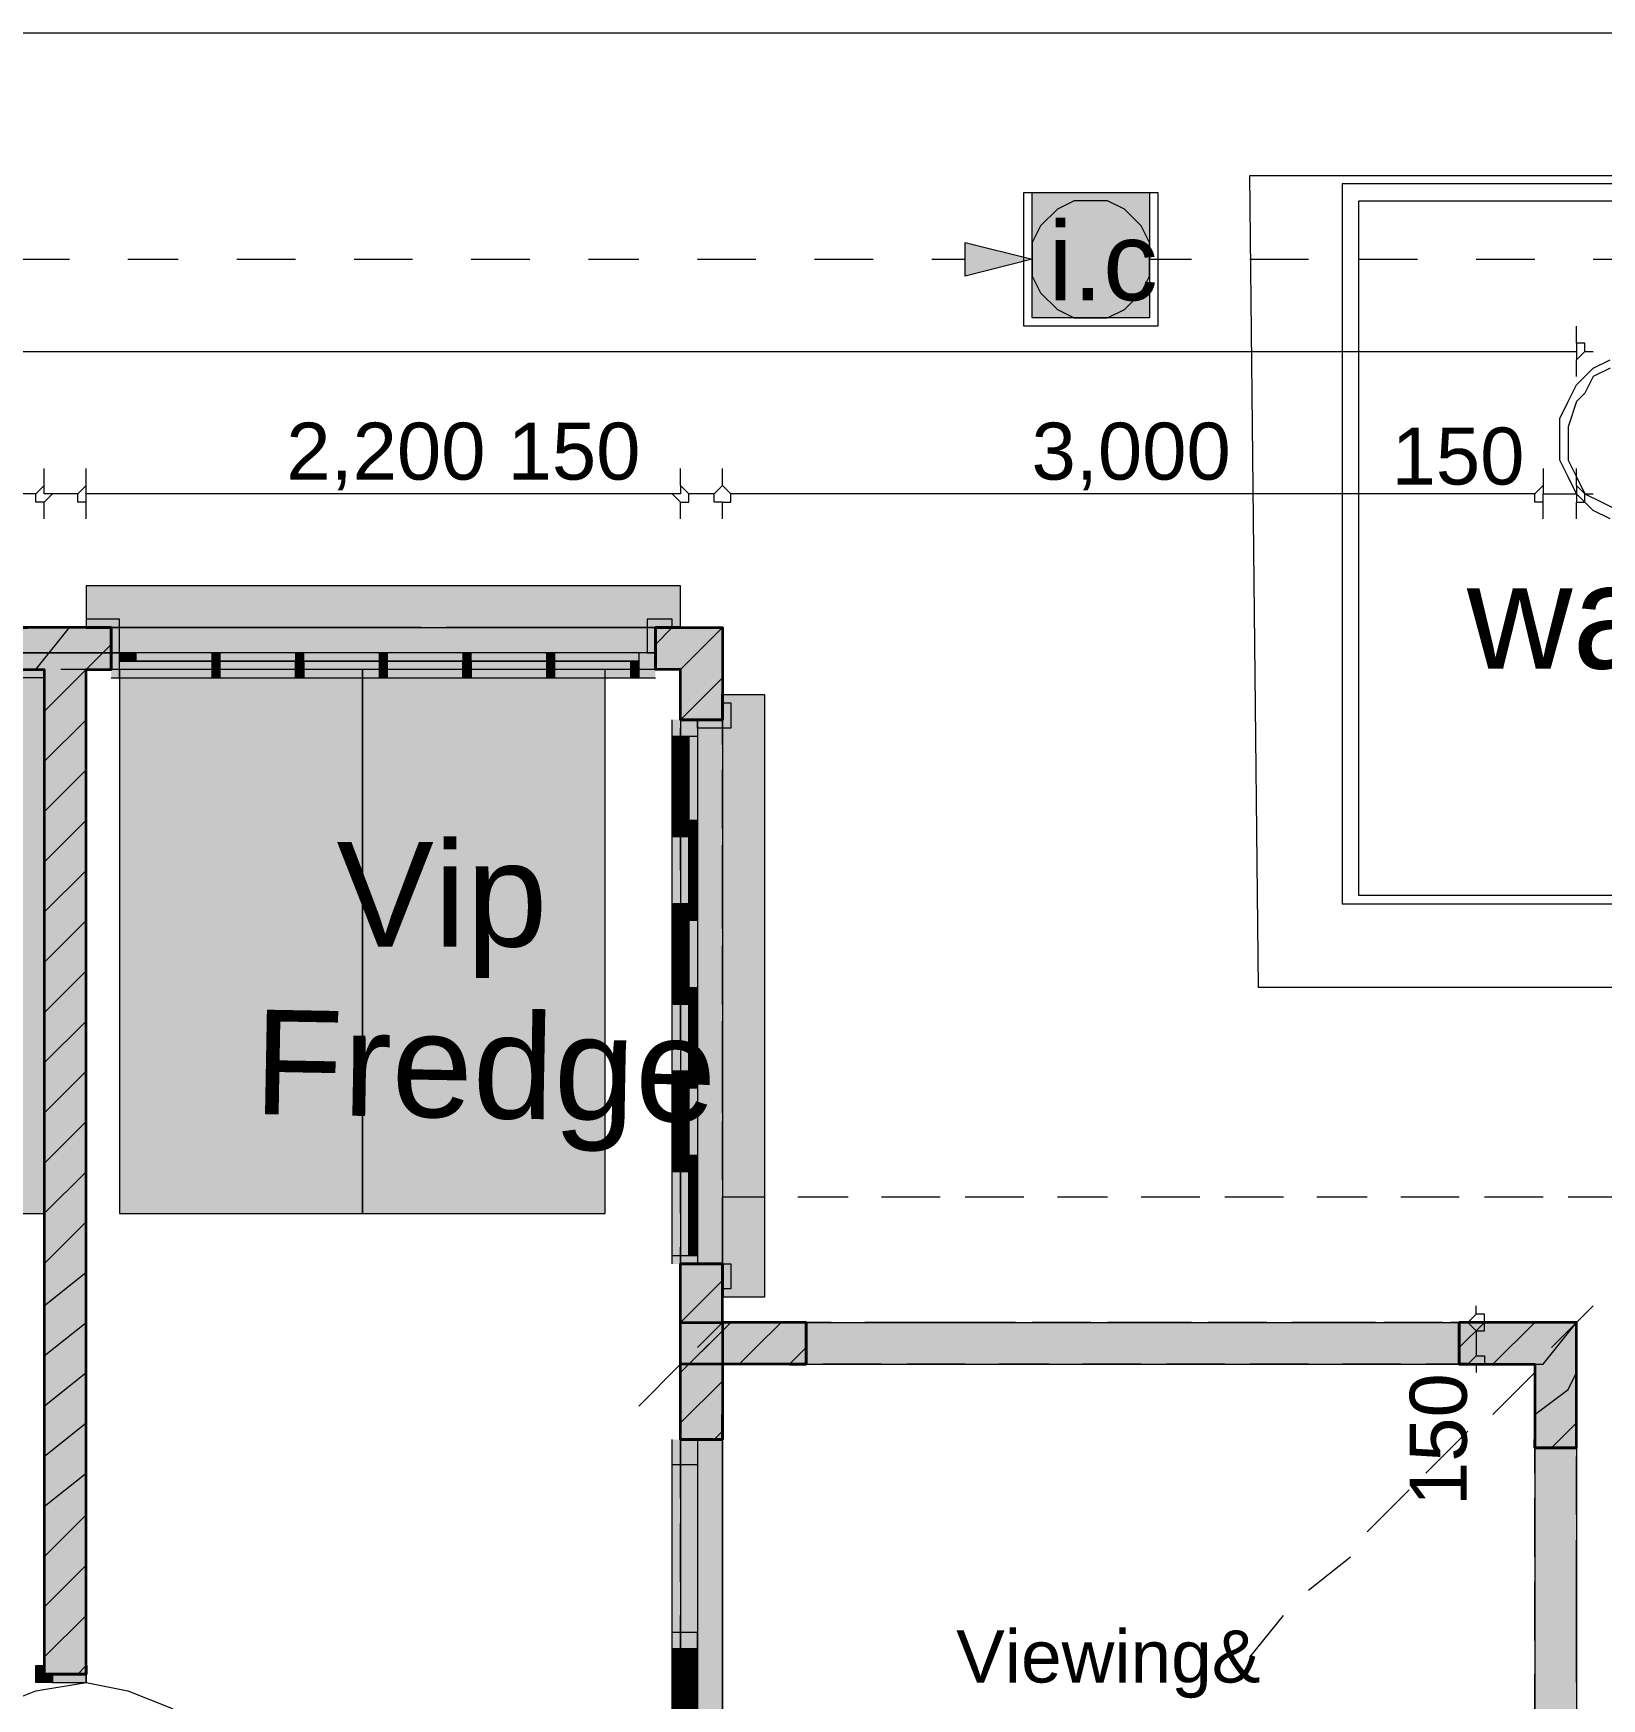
# Model space of a CAD drawing. Header units: millimetres. Extents: x 10281558 to 12820273, y 3651177 to 5996333.
# Drawn here: x 11736008 to 12312458, y 5368648 to 5980945 of the extents above; entities that cross this region are included whole.
import ezdxf

# ---------------------------------------------------------------- set-up
doc = ezdxf.new("R2010")
doc.units = ezdxf.units.MM
doc.layers.add('PDF_Geometry', color=7, linetype='Continuous', true_color=0x029e21)
doc.layers.add('PDF_Solid Fills', color=7, linetype='Continuous', true_color=0xffffff)
doc.layers.add('PDF_Text', color=7, linetype='Continuous')
doc.styles.add('PDF ArialMT', font='arial.ttf')

msp = doc.modelspace()

# ---------------------------------------------------------------- linework, layer by layer
at = {"layer": 'PDF_Geometry', "color": 123, "lineweight": 18, "true_color": 0x70cdbd}
for points in [[(10379685, 3783492), (12801807, 3783492), (12801807, 5980945), (10382763, 5980945)], [(11364538, 5762431), (11989304, 5762431), (11989304, 5506984), (12303225, 5506984), (12303225, 4912995), (11989304, 4912995), (11989304, 4448268), (11792333, 4448268), (11792333, 4232831), (11383004, 4232831), (11383004, 4448268), (10869034, 4448268), (10869034, 5137665), (10733616, 5137665), (10733616, 5506984), (11364538, 5506984)], [(11379926, 5546994), (11740013, 5546994), (11740013, 5743965), (11379926, 5743965)], [(11767712, 5546994), (11946216, 5546994), (11946216, 5747042), (11767712, 5747042)]]:
    msp.add_lwpolyline(points, close=True, dxfattribs=at)
at = {"layer": 'PDF_Geometry', "lineweight": 20}
for points in [[(12478652, 5750120), (12478652, 5630091), (12186274, 5630091), (12183196, 5928624), (12478652, 5928624), (12478652, 5774741)], [(12444798, 5743965), (12441720, 5743965), (12438643, 5743965), (12438643, 5740887), (12441720, 5740887), (12441720, 5743965), (12441720, 5774741), (12438643, 5777819), (12438643, 5774741), (12435565, 5774741), (12435565, 5777819), (12438643, 5777819), (12441720, 5777819), (12441720, 5925547), (12217051, 5925547), (12217051, 5660868), (12441720, 5660868), (12441720, 5740887)], [(12315536, 5802440), (12309381, 5805518), (12303225, 5811673), (12300148, 5817829), (12297070, 5823984), (12297070, 5830139), (12297070, 5839372), (12300148, 5845528), (12303225, 5851683), (12309381, 5857838), (12315536, 5860916)], [(12315536, 5857838), (12309381, 5854761), (12306303, 5848605), (12303225, 5845528), (12300148, 5836295), (12300148, 5830139), (12300148, 5823984), (12303225, 5817829), (12306303, 5811673), (12312458, 5808596), (12318614, 5805518)]]:
    msp.add_lwpolyline(points, dxfattribs=at)
at = {"layer": 'PDF_Geometry', "color": 7, "lineweight": 13}
for points in [[(12149342, 5922469), (12149342, 5873227), (12100100, 5873227), (12100100, 5922469)], [(12103177, 5922469), (12146264, 5922469), (12146264, 5876304), (12103177, 5876304)], [(12146264, 5922469), (12146264, 5876304), (12103177, 5876304), (12103177, 5922469)], [(12146264, 5897848), (12146264, 5904003), (12143187, 5910158), (12137032, 5916314), (12130876, 5919391), (12124721, 5919391), (12118566, 5919391), (12112410, 5916314), (12106255, 5910158), (12103177, 5904003), (12103177, 5897848), (12103177, 5891692), (12106255, 5885537), (12112410, 5879382), (12118566, 5876304), (12124721, 5876304), (12130876, 5876304), (12137032, 5879382), (12143187, 5885537), (12146264, 5891692)]]:
    msp.add_lwpolyline(points, close=True, dxfattribs=at)
at = {"layer": 'PDF_Geometry', "lineweight": 20}
msp.add_lwpolyline([(12435565, 5774741), (12435565, 5743965), (12438643, 5740887), (12435565, 5740887), (12435565, 5663945), (12223206, 5663945), (12223206, 5919391), (12435565, 5919391), (12435565, 5777819), (12435565, 5774741), (12432487, 5774741), (12429410, 5774741), (12432487, 5774741)], close=True, dxfattribs=at)
at = {"layer": 'PDF_Geometry', "color": 23, "lineweight": 20, "true_color": 0xbf8080}
msp.add_lwpolyline([(12078556, 5904003), (12103177, 5897848), (12078556, 5891692)], close=True, dxfattribs=at)
for points in [[(11727702, 5897848), (11749246, 5897848)], [(11770789, 5897848), (11789255, 5897848)], [(11810799, 5897848), (11832343, 5897848)], [(11853886, 5897848), (11875430, 5897848)], [(11896974, 5897848), (11918517, 5897848)], [(11940061, 5897848), (11958527, 5897848)], [(11980071, 5897848), (12001614, 5897848)], [(12023158, 5897848), (12044702, 5897848)], [(12066245, 5897848), (12078556, 5897848)], [(12146264, 5897848), (12161653, 5897848)], [(12183196, 5897848), (12204740, 5897848)], [(12223206, 5897848), (12244750, 5897848)], [(12266293, 5897848), (12287837, 5897848)], [(12309381, 5897848), (12330924, 5897848)]]:
    msp.add_lwpolyline(points, dxfattribs=at)
at = {"layer": 'PDF_Geometry', "color": 7, "lineweight": 13}
for points in [[(12303225, 5867071), (12303225, 5873227)], [(10733616, 5867071), (10736694, 5867071), (10736694, 5863994), (12303225, 5863994), (12303225, 5860916), (12306303, 5863994), (12306303, 5867071), (12303225, 5867071), (12303225, 5863994)], [(12303225, 5854761), (12303225, 5860916)], [(12306303, 5863994), (12309381, 5863994)], [(11740013, 5802440), (11740013, 5808596), (11736935, 5808596), (11736935, 5811673), (11383004, 5811673), (11379926, 5811673), (11379926, 5814751), (11379926, 5820906)], [(11755401, 5802440), (11755401, 5808596), (11752323, 5808596), (11752323, 5811673), (11743090, 5811673), (11740013, 5811673), (11740013, 5814751), (11740013, 5820906)], [(11973915, 5802440), (11973915, 5808596), (11970838, 5811673), (11755401, 5811673), (11755401, 5814751), (11755401, 5820906)], [(11989304, 5802440), (11989304, 5808596), (11986226, 5808596), (11986226, 5811673), (11976993, 5811673), (11973915, 5814751), (11973915, 5820906)], [(12290915, 5802440), (12290915, 5808596), (12287837, 5808596), (12287837, 5811673), (11992381, 5811673), (11989304, 5814751), (11989304, 5820906)], [(12290915, 5820906), (12290915, 5814751), (12290915, 5811673), (12303225, 5811673), (12303225, 5808596), (12306303, 5808596), (12306303, 5811673), (12303225, 5814751), (12303225, 5811673)], [(12303225, 5814751), (12303225, 5820906)], [(11740013, 5814751), (11736935, 5811673)], [(11740013, 5808596), (11743090, 5811673)], [(11755401, 5814751), (11752323, 5811673)], [(11755401, 5808596), (11755401, 5811673)], [(11973915, 5814751), (11973915, 5811673), (11970838, 5811673)], [(11973915, 5808596), (11976993, 5808596), (11976993, 5811673)], [(11989304, 5814751), (11986226, 5811673)], [(11989304, 5808596), (11992381, 5808596), (11992381, 5811673)], [(12290915, 5814751), (12287837, 5811673)], [(12290915, 5808596), (12290915, 5811673)], [(12306303, 5811673), (12309381, 5811673)], [(12303225, 5802440), (12303225, 5808596)], [(12266293, 5510062), (12266293, 5513140)], [(12263216, 5506984), (12257060, 5506984)], [(12275526, 5506984), (12269371, 5506984), (12269371, 5510062), (12266293, 5510062), (12263216, 5506984), (12266293, 5503907), (12266293, 5494674), (12269371, 5494674), (12269371, 5491596), (12275526, 5491596)], [(12266293, 5503907), (12269371, 5503907), (12269371, 5506984)], [(12266293, 5494674), (12263216, 5491596), (12257060, 5491596)], [(12263216, 5491596), (12266293, 5491596), (12266293, 5488518)]]:
    msp.add_lwpolyline(points, dxfattribs=at)
at = {"layer": 'PDF_Geometry', "color": 30, "lineweight": 18, "true_color": 0xff6600}
for points in [[(11973915, 5762431), (11973915, 5777819), (11755401, 5777819), (11755401, 5762431)], [(11789255, 5762431), (11764634, 5762431), (11764634, 5753198), (11767712, 5753198), (11767712, 5762431), (11764634, 5762431)], [(11832343, 5762431), (11810799, 5762431)], [(11875430, 5762431), (11853886, 5762431)], [(11918517, 5762431), (11896974, 5762431)], [(11964682, 5762431), (11961605, 5762431), (11961605, 5753198), (11964682, 5753198), (11964682, 5762431), (11936983, 5762431)], [(11804644, 5753198), (11767712, 5753198)], [(11835420, 5753198), (11801566, 5753198)], [(11866197, 5753198), (11832343, 5753198)], [(11896974, 5753198), (11863119, 5753198)], [(11927750, 5753198), (11893896, 5753198)], [(11958527, 5753198), (11924673, 5753198)], [(11964682, 5747042), (11764634, 5747042)], [(11767712, 5743965), (11804644, 5743965)], [(11801566, 5743965), (11835420, 5743965)], [(11832343, 5743965), (11866197, 5743965)], [(11863119, 5743965), (11896974, 5743965)], [(11893896, 5743965), (11927750, 5743965)], [(11924673, 5743965), (11958527, 5743965)], [(11989304, 5737809), (12004692, 5737809), (12004692, 5516217), (11989304, 5516217)], [(11973915, 5728576), (11973915, 5528528)], [(11989304, 5728576), (11989304, 5725499), (11980071, 5725499), (11980071, 5728576), (11989304, 5728576), (11989304, 5700877)], [(11970838, 5685489), (11970838, 5722421)], [(11980071, 5722421), (11980071, 5685489)], [(11970838, 5654712), (11970838, 5691644)], [(11980071, 5691644), (11980071, 5654712)], [(11989304, 5679334), (11989304, 5657790)], [(11970838, 5623936), (11970838, 5660868)], [(11980071, 5660868), (11980071, 5623936)], [(11989304, 5636246), (11989304, 5617780)], [(11970838, 5593159), (11970838, 5630091)], [(11980071, 5630091), (11980071, 5593159)], [(11970838, 5562382), (11970838, 5599314)], [(11980071, 5599314), (11980071, 5562382)], [(11989304, 5596237), (11989304, 5574693)], [(11970838, 5531606), (11970838, 5568538)], [(11980071, 5568538), (11980071, 5531606)], [(11989304, 5553149), (11989304, 5528528), (11980071, 5528528), (11989304, 5528528)], [(12020080, 5506984), (12260138, 5506984)], [(12020080, 5491596), (12260138, 5491596)], [(11973915, 5463897), (11973915, 5313092)], [(11989304, 5463897), (11989304, 5313092)], [(12287837, 5460819), (12287837, 5229995)], [(12303225, 5460819), (12303225, 5229995)], [(11970838, 5393111), (11970838, 5454664)], [(11980071, 5454664), (11980071, 5393111)], [(11970838, 5325402), (11970838, 5386956)], [(11980071, 5386956), (11980071, 5325402)], [(11755401, 5374645), (11755401, 5380800), (11755401, 5374645)], [(11681537, 5291548), (11672304, 5291548), (11672304, 5306936), (11678459, 5322325), (11684615, 5337713), (11696925, 5350024), (11709236, 5359257), (11721547, 5365412), (11736935, 5371567), (11755401, 5374645), (11770789, 5371567), (11786178, 5365412), (11798488, 5359257), (11810799, 5350024), (11823110, 5337713), (11829265, 5322325), (11835420, 5306936), (11835420, 5291548), (11755401, 5291548), (11755401, 5294626), (11835420, 5294626), (11835420, 5291548)]]:
    msp.add_lwpolyline(points, dxfattribs=at)
at = {"layer": 'PDF_Geometry', "color": 7, "lineweight": 35}
for points in [[(11724624, 5762431), (11724624, 5753198), (11724624, 5762431), (11724624, 5753198), (11724624, 5747042), (11724624, 5753198), (11724624, 5747042), (11740013, 5747042), (11740013, 5377723), (11743090, 5377723), (11755401, 5377723), (11755401, 5747042), (11764634, 5747042), (11764634, 5753198), (11764634, 5762431), (11764634, 5753198), (11764634, 5762431), (11724624, 5762431), (11724624, 5753198), (11724624, 5762431), (11733857, 5762431), (11724624, 5762431), (11730780, 5762431)], [(11764634, 5762431), (11755401, 5762431)], [(11989304, 5734732), (11989304, 5728576), (11989304, 5737809), (11989304, 5728576), (11980071, 5728576), (11989304, 5728576), (11980071, 5728576), (11973915, 5728576), (11980071, 5728576), (11973915, 5728576), (11973915, 5747042), (11964682, 5747042), (11964682, 5753198), (11964682, 5747042), (11964682, 5753198), (11964682, 5762431), (11964682, 5753198), (11964682, 5762431), (11973915, 5762431), (11989304, 5762431), (11989304, 5728576), (11980071, 5728576), (11989304, 5728576)], [(11964682, 5762431), (11970838, 5762431)], [(11764634, 5747042), (11764634, 5753198), (11764634, 5747042)], [(11989304, 5463897), (11980071, 5463897), (11989304, 5463897), (11980071, 5463897), (11973915, 5463897), (11980071, 5463897), (11973915, 5463897), (11973915, 5506984), (11973915, 5528528), (11980071, 5528528), (11973915, 5528528), (11980071, 5528528), (11989304, 5528528), (11980071, 5528528), (11989304, 5528528)], [(12013925, 5491596), (12020080, 5491596), (12013925, 5491596), (12020080, 5491596), (12020080, 5506984), (12001614, 5506984), (11989304, 5506984), (11989304, 5528528), (11980071, 5528528), (11989304, 5528528), (11989304, 5516217), (11989304, 5528528), (11989304, 5519295)], [(12020080, 5491596), (12020080, 5506984), (12020080, 5491596), (12001614, 5491596), (11973915, 5491596), (11973915, 5506984), (11989304, 5506984), (11989304, 5463897), (11980071, 5463897), (11989304, 5463897), (11989304, 5473130), (11989304, 5463897), (11989304, 5473130)], [(12260138, 5491596), (12263216, 5491596), (12260138, 5491596), (12260138, 5506984), (12260138, 5491596), (12269371, 5491596), (12287837, 5491596), (12287837, 5482363), (12287837, 5460819), (12287837, 5463897), (12287837, 5460819), (12287837, 5463897)], [(12287837, 5460819), (12303225, 5460819), (12287837, 5460819), (12303225, 5460819), (12303225, 5482363), (12303225, 5506984), (12287837, 5506984), (12269371, 5506984), (12260138, 5506984), (12260138, 5491596), (12263216, 5491596)], [(11755401, 5377723), (11755401, 5380800), (11755401, 5377723), (11743090, 5377723), (11740013, 5377723), (11740013, 5380800), (11740013, 5377723), (11740013, 5380800)], [(11740013, 5377723), (11743090, 5377723), (11755401, 5377723), (11755401, 5380800)]]:
    msp.add_lwpolyline(points, dxfattribs=at)
at = {"layer": 'PDF_Geometry', "color": 132, "lineweight": 18, "true_color": 0x00bfbf}
for points in [[(11752323, 5762431), (11730780, 5762431)], [(11783100, 5762431), (11761556, 5762431)], [(11813877, 5762431), (11792333, 5762431)], [(11844653, 5762431), (11826187, 5762431)], [(11878508, 5762431), (11856964, 5762431)], [(11909284, 5762431), (11887741, 5762431)], [(11940061, 5762431), (11921595, 5762431)], [(11973915, 5762431), (11952372, 5762431)], [(11989304, 5750120), (11989304, 5762431), (11983148, 5762431)], [(11767712, 5747042), (11746168, 5747042)], [(11798488, 5747042), (11776945, 5747042)], [(11829265, 5747042), (11807721, 5747042)], [(11863119, 5747042), (11841576, 5747042)], [(11893896, 5747042), (11872352, 5747042)], [(11924673, 5747042), (11903129, 5747042)], [(11958527, 5747042), (11936983, 5747042)], [(11973915, 5734732), (11973915, 5747042), (11967760, 5747042)], [(11989304, 5719343), (11989304, 5740887)], [(11973915, 5703955), (11973915, 5725499)], [(11989304, 5688567), (11989304, 5710110)], [(11973915, 5673178), (11973915, 5694722)], [(11989304, 5654712), (11989304, 5676256)], [(11973915, 5639324), (11973915, 5660868)], [(11989304, 5623936), (11989304, 5645479)], [(11973915, 5608547), (11973915, 5630091)], [(11989304, 5593159), (11989304, 5614703)], [(11973915, 5577771), (11973915, 5599314)], [(11989304, 5559305), (11989304, 5580848)], [(11973915, 5546994), (11973915, 5565460)], [(11989304, 5528528), (11989304, 5550072)], [(11973915, 5513140), (11973915, 5534683)], [(11998537, 5506984), (11989304, 5506984), (11989304, 5519295)], [(12029313, 5506984), (12007770, 5506984)], [(12063168, 5506984), (12041624, 5506984)], [(12093944, 5506984), (12072401, 5506984)], [(12124721, 5506984), (12103177, 5506984)], [(12158575, 5506984), (12137032, 5506984)], [(12189352, 5506984), (12167808, 5506984)], [(12220128, 5506984), (12198585, 5506984)], [(12253983, 5506984), (12232439, 5506984)], [(12284759, 5506984), (12263216, 5506984)], [(12303225, 5500829), (12303225, 5506984), (12293992, 5506984)], [(11983148, 5491596), (11973915, 5491596), (11973915, 5503907)], [(11989304, 5485441), (11989304, 5491596), (11973915, 5491596), (11973915, 5473130)], [(12013925, 5491596), (11995459, 5491596)], [(12047779, 5491596), (12026236, 5491596)], [(12078556, 5491596), (12057012, 5491596)], [(12109333, 5491596), (12090867, 5491596)], [(12143187, 5491596), (12121643, 5491596)], [(12173963, 5491596), (12152420, 5491596)], [(12204740, 5491596), (12183196, 5491596)], [(12238594, 5491596), (12217051, 5491596)], [(12269371, 5491596), (12247827, 5491596)], [(12287837, 5485441), (12287837, 5491596), (12278604, 5491596)], [(12303225, 5470052), (12303225, 5488518)], [(11989304, 5451586), (11989304, 5473130)], [(12287837, 5451586), (12287837, 5473130)], [(11973915, 5442353), (11973915, 5463897)], [(12303225, 5436198), (12303225, 5457742)], [(11989304, 5420810), (11989304, 5442353)], [(12287837, 5420810), (12287837, 5442353)], [(11973915, 5411577), (11973915, 5433120)], [(12303225, 5405422), (12303225, 5426965)], [(11989304, 5390033), (11989304, 5411577)], [(12287837, 5390033), (12287837, 5411577)], [(11973915, 5380800), (11973915, 5399266)], [(12303225, 5374645), (12303225, 5396189)], [(11989304, 5359257), (11989304, 5377723)], [(12287837, 5356179), (12287837, 5377723)]]:
    msp.add_lwpolyline(points, dxfattribs=at)
at = {"layer": 'PDF_Geometry', "color": 11, "lineweight": 13, "true_color": 0xfd8279}
for points in [[(11736935, 5747042), (11749246, 5762431)], [(11964682, 5756275), (11970838, 5762431)], [(11973915, 5747042), (11989304, 5762431)], [(11740013, 5731654), (11755401, 5747042), (11764634, 5756275)], [(11973915, 5728576), (11989304, 5743965)], [(11740013, 5713188), (11755401, 5728576)], [(11740013, 5694722), (11755401, 5710110)], [(11740013, 5676256), (11755401, 5691644)], [(11740013, 5657790), (11755401, 5673178)], [(11740013, 5639324), (11755401, 5654712)], [(11740013, 5620858), (11755401, 5636246)], [(11740013, 5602392), (11755401, 5617780)], [(11740013, 5583926), (11755401, 5599314)], [(11740013, 5565460), (11755401, 5580848)], [(11740013, 5546994), (11755401, 5562382)], [(11740013, 5528528), (11755401, 5543916)], [(11740013, 5513140), (11755401, 5525450)], [(11973915, 5525450), (11973915, 5528528)], [(11973915, 5506984), (11989304, 5522373)], [(11740013, 5494674), (11755401, 5506984)], [(11976993, 5491596), (11992381, 5506984)], [(11995459, 5491596), (12001614, 5497751), (12010847, 5506984)], [(12260138, 5497751), (12269371, 5506984)], [(12272449, 5491596), (12287837, 5506984)], [(12287837, 5491596), (12290915, 5491596), (12303225, 5506984)], [(11973915, 5488518), (11989304, 5503907)], [(12013925, 5491596), (12020080, 5497751)], [(11740013, 5476208), (11755401, 5488518)], [(12287837, 5473130), (12300148, 5482363), (12303225, 5488518)], [(11973915, 5470052), (11989304, 5485441)], [(11740013, 5457742), (11755401, 5470052)], [(12293992, 5460819), (12303225, 5470052)], [(11986226, 5463897), (11989304, 5466975)], [(11740013, 5439276), (11755401, 5451586)], [(11740013, 5420810), (11755401, 5436198)], [(11740013, 5402344), (11755401, 5417732)], [(11740013, 5383878), (11755401, 5399266)], [(11752323, 5377723), (11755401, 5380800)]]:
    msp.add_lwpolyline(points, dxfattribs=at)
at = {"layer": 'PDF_Geometry', "color": 30, "lineweight": 18, "true_color": 0xff6600}
for points in [[(11767712, 5765508), (11755401, 5765508), (11755401, 5762431), (11767712, 5762431)], [(11961605, 5762431), (11970838, 5762431), (11970838, 5765508), (11961605, 5765508)], [(11989304, 5725499), (11989304, 5734732), (11992381, 5734732), (11992381, 5725499)], [(11992381, 5528528), (11992381, 5519295), (11989304, 5519295), (11989304, 5528528)], [(11736935, 5374645), (11736935, 5380800), (11740013, 5380800), (11740013, 5374645)], [(11743090, 5374645), (11740013, 5374645), (11740013, 5377723), (11743090, 5377723)]]:
    msp.add_lwpolyline(points, close=True, dxfattribs=at)
at = {"layer": 'PDF_Geometry', "color": 7, "lineweight": 35}
for points in [[(11755401, 5762431), (11764634, 5762431), (11764634, 5753198), (11764634, 5762431)], [(11973915, 5762431), (11964682, 5762431), (11964682, 5753198), (11964682, 5762431)]]:
    msp.add_lwpolyline(points, close=True, dxfattribs=at)
at = {"layer": 'PDF_Geometry', "color": 123, "lineweight": 20, "true_color": 0x70cdbd}
for points in [[(11792333, 5762431), (11761556, 5762431)], [(11860042, 5762431), (11829265, 5762431)], [(11927750, 5762431), (11896974, 5762431)], [(11989304, 5719343), (11989304, 5762431), (11961605, 5762431)], [(11989304, 5651635), (11989304, 5682411)], [(11989304, 5583926), (11989304, 5617780)], [(12029313, 5506984), (11989304, 5506984), (11989304, 5550072)], [(12097022, 5506984), (12063168, 5506984)], [(12161653, 5506984), (12130876, 5506984)], [(12229361, 5506984), (12198585, 5506984)], [(12303225, 5460819), (12303225, 5506984), (12266293, 5506984)], [(11989304, 5457742), (11989304, 5491596)], [(12303225, 5396189), (12303225, 5426965)], [(11989304, 5390033), (11989304, 5420810)]]:
    msp.add_lwpolyline(points, dxfattribs=at)
at = {"layer": 'PDF_Geometry', "color": 7, "lineweight": 0, "true_color": 0xffffff}
for points in [[(11764634, 5753198), (11724624, 5753198), (11764634, 5753198)], [(11804644, 5750120), (11767712, 5750120), (11804644, 5750120)], [(11835420, 5750120), (11801566, 5750120), (11835420, 5750120)], [(11866197, 5750120), (11832343, 5750120), (11866197, 5750120)], [(11896974, 5750120), (11863119, 5750120), (11896974, 5750120)], [(11927750, 5750120), (11893896, 5750120), (11927750, 5750120)], [(11958527, 5750120), (11924673, 5750120), (11958527, 5750120)], [(11755401, 5374645), (11755401, 5374645), (11755401, 5374645)]]:
    msp.add_lwpolyline(points, dxfattribs=at)
at = {"layer": 'PDF_Geometry', "color": 30, "lineweight": 20, "true_color": 0xff6600}
for points in [[(11764634, 5743965), (11767712, 5743965), (11767712, 5753198), (11764634, 5753198)], [(11801566, 5753198), (11773867, 5753198)], [(11832343, 5750120), (11804644, 5750120), (11804644, 5753198), (11801566, 5753198), (11801566, 5750120), (11804644, 5750120)], [(11863119, 5753198), (11835420, 5753198)], [(11893896, 5750120), (11866197, 5750120), (11866197, 5753198), (11863119, 5753198), (11863119, 5750120), (11866197, 5750120)], [(11924673, 5753198), (11896974, 5753198)], [(11955449, 5750120), (11927750, 5750120), (11927750, 5753198), (11924673, 5753198), (11924673, 5750120), (11927750, 5750120)], [(11964682, 5753198), (11958527, 5753198), (11958527, 5743965), (11964682, 5743965)], [(11832343, 5747042), (11804644, 5747042)], [(11804644, 5743965), (11832343, 5743965)], [(11893896, 5747042), (11866197, 5747042)], [(11866197, 5743965), (11893896, 5743965)], [(11955449, 5747042), (11927750, 5747042)], [(11927750, 5743965), (11955449, 5743965)], [(11980071, 5728576), (11980071, 5722421), (11970838, 5722421), (11970838, 5728576)], [(11970838, 5691644), (11970838, 5716266)], [(11973915, 5716266), (11973915, 5691644)], [(11976993, 5716266), (11976993, 5691644), (11980071, 5691644), (11980071, 5685489), (11976993, 5685489), (11976993, 5691644)], [(11976993, 5660868), (11970838, 5660868), (11970838, 5654712), (11976993, 5654712), (11976993, 5660868), (11976993, 5685489)], [(11980071, 5660868), (11980071, 5685489), (11980071, 5660868)], [(11970838, 5630091), (11970838, 5654712)], [(11973915, 5654712), (11973915, 5630091)], [(11976993, 5654712), (11976993, 5630091), (11980071, 5630091), (11980071, 5623936), (11976993, 5623936), (11976993, 5630091)], [(11976993, 5599314), (11970838, 5599314), (11970838, 5593159), (11976993, 5593159), (11976993, 5599314), (11976993, 5623936)], [(11980071, 5599314), (11980071, 5623936), (11980071, 5599314)], [(11970838, 5568538), (11970838, 5593159)], [(11973915, 5593159), (11973915, 5568538)], [(11976993, 5593159), (11976993, 5568538), (11980071, 5568538), (11980071, 5562382), (11976993, 5562382), (11976993, 5568538)], [(11976993, 5537761), (11976993, 5562382)], [(11980071, 5537761), (11980071, 5562382), (11980071, 5537761)], [(11970838, 5528528), (11970838, 5531606), (11980071, 5531606), (11980071, 5528528)], [(11980071, 5463897), (11980071, 5454664), (11970838, 5454664), (11970838, 5463897)], [(11980071, 5386956), (11970838, 5386956), (11970838, 5393111), (11980071, 5393111), (11980071, 5386956), (11980071, 5393111)], [(11970838, 5386956), (11970838, 5393111)]]:
    msp.add_lwpolyline(points, dxfattribs=at)
for points in [[(11767712, 5750120), (11773867, 5750120), (11773867, 5753198), (11767712, 5753198)], [(11773867, 5750120), (11801566, 5750120)], [(11801566, 5743965), (11804644, 5743965), (11804644, 5750120), (11801566, 5750120)], [(11832343, 5750120), (11835420, 5750120), (11835420, 5753198), (11832343, 5753198)], [(11835420, 5750120), (11835420, 5743965), (11832343, 5743965), (11832343, 5750120), (11835420, 5750120), (11863119, 5750120)], [(11863119, 5743965), (11866197, 5743965), (11866197, 5750120), (11863119, 5750120)], [(11893896, 5750120), (11896974, 5750120), (11896974, 5753198), (11893896, 5753198)], [(11896974, 5750120), (11896974, 5743965), (11893896, 5743965), (11893896, 5750120), (11896974, 5750120), (11924673, 5750120)], [(11924673, 5743965), (11927750, 5743965), (11927750, 5750120), (11924673, 5750120)], [(11958527, 5750120), (11955449, 5750120), (11955449, 5743965), (11958527, 5743965)], [(11976993, 5722421), (11976993, 5716266), (11970838, 5716266), (11970838, 5722421)], [(11970838, 5685489), (11970838, 5691644), (11976993, 5691644), (11976993, 5685489)], [(11976993, 5654712), (11976993, 5660868), (11980071, 5660868), (11980071, 5654712)], [(11970838, 5623936), (11970838, 5630091), (11976993, 5630091), (11976993, 5623936)], [(11976993, 5593159), (11976993, 5599314), (11980071, 5599314), (11980071, 5593159)], [(11970838, 5562382), (11970838, 5568538), (11976993, 5568538), (11976993, 5562382)], [(11976993, 5531606), (11976993, 5537761), (11980071, 5537761), (11980071, 5531606)], [(11743090, 5374645), (11755401, 5374645), (11755401, 5377723), (11743090, 5377723)]]:
    msp.add_lwpolyline(points, close=True, dxfattribs=at)
at = {"layer": 'PDF_Geometry', "color": 8, "lineweight": 18, "true_color": 0x7e7e7e}
for points in [[(11558431, 5747042), (11647683, 5747042), (11647683, 5546994), (11740013, 5546994), (11740013, 5747042), (11647683, 5747042), (11647683, 5546994), (11558431, 5546994), (11558431, 5747042), (11469178, 5747042), (11469178, 5546994), (11558431, 5546994)], [(11856964, 5546994), (11856964, 5747042), (11767712, 5747042), (11767712, 5546994)], [(11946216, 5546994), (11946216, 5747042), (11856964, 5747042), (11856964, 5546994)], [(11989304, 5491596), (12287837, 5491596), (12287837, 4928383), (11989304, 4928383)]]:
    msp.add_lwpolyline(points, close=True, dxfattribs=at)
at = {"layer": 'PDF_Geometry', "color": 7, "lineweight": 0, "true_color": 0xffffff}
for points, const_width in [([(11973915, 5716266), (11973915, 5691644), (11973915, 5685489)], 6155), ([(11978532, 5685489), (11978532, 5660868), (11978532, 5654712)], 3078), ([(11973915, 5654712), (11973915, 5630091), (11973915, 5623936)], 6155), ([(11978532, 5623936), (11978532, 5599314), (11978532, 5593159)], 3078), ([(11973915, 5593159), (11973915, 5568538), (11973915, 5562382)], 6155), ([(11978532, 5562382), (11978532, 5537761), (11978532, 5531606)], 3078), ([(11975454, 5386956), (11975454, 5325402), (11975454, 5313092)], 9233)]:
    msp.add_lwpolyline(points, dxfattribs=dict(at, const_width=const_width))
at = {"layer": 'PDF_Geometry', "color": 23, "lineweight": 13, "true_color": 0xbf8080}
for points in [[(11989304, 5553149), (11989304, 5534683), (11989304, 5553149), (12004692, 5553149)], [(12017003, 5553149), (12035469, 5553149)], [(12047779, 5553149), (12069323, 5553149)], [(12078556, 5553149), (12100100, 5553149)], [(12112410, 5553149), (12130876, 5553149)], [(12143187, 5553149), (12164730, 5553149)], [(12173963, 5553149), (12195507, 5553149)], [(12207818, 5553149), (12226284, 5553149)], [(12238594, 5553149), (12260138, 5553149)], [(12269371, 5553149), (12290915, 5553149)], [(12300148, 5553149), (12321691, 5553149)], [(11980071, 5497751), (11989304, 5506984), (11989304, 5525450), (11989304, 5506984)], [(12293992, 5497751), (12309381, 5513140)], [(11958527, 5476208), (11973915, 5491596)], [(12272449, 5473130), (12287837, 5488518)], [(12247827, 5451586), (12263216, 5466975)], [(12226284, 5430043), (12241672, 5445431)], [(12204740, 5408499), (12220128, 5420810)], [(12183196, 5383878), (12195507, 5399266)]]:
    msp.add_lwpolyline(points, dxfattribs=at)
at = {"layer": 'PDF_Geometry', "color": 7, "lineweight": 0, "true_color": 0xffffff}
msp.add_lwpolyline([(11755401, 5380800), (11755401, 5380800), (11755401, 5380800)], close=True, dxfattribs=at)
at = {"layer": 'PDF_Solid Fills', "color": 7, "true_color": 0xf2f9ff, "transparency": 33554559}
for points in [[(12103177, 5922469), (12146264, 5922469), (12146264, 5922469)], [(12146264, 5876304), (12103177, 5876304), (12103177, 5922469)], [(12103177, 5922469), (12146264, 5922469), (12146264, 5876304)], [(12146264, 5876304), (12146264, 5876304), (12103177, 5876304)]]:
    msp.add_solid(points, dxfattribs=at)
at = {"layer": 'PDF_Solid Fills', "color": 23, "true_color": 0xbf8080, "transparency": 33554559}
msp.add_solid([(12103177, 5897848), (12078556, 5891692), (12078556, 5904003)], dxfattribs=at)
at = {"layer": 'PDF_Solid Fills', "transparency": 33554559}
for points in [[(11755401, 5777819), (11973915, 5777819), (11973915, 5777819)], [(11973915, 5777819), (11755401, 5777819), (11973915, 5762431)], [(11755401, 5777819), (11973915, 5762431), (11755401, 5762431)], [(11724624, 5762431), (11764634, 5762431), (11764634, 5762431)], [(11764634, 5762431), (11724624, 5762431), (11764634, 5753198)], [(11724624, 5762431), (11764634, 5753198), (11724624, 5753198)], [(11755401, 5765508), (11767712, 5765508), (11767712, 5765508)], [(11767712, 5762431), (11755401, 5762431), (11755401, 5765508)], [(11755401, 5765508), (11767712, 5765508), (11767712, 5762431)], [(11973915, 5762431), (11755401, 5762431), (11764634, 5762431)], [(11755401, 5762431), (11973915, 5762431), (11973915, 5762431)], [(11767712, 5762431), (11767712, 5762431), (11755401, 5762431)], [(11764634, 5762431), (11973915, 5762431), (11973915, 5762431)], [(11973915, 5762431), (11973915, 5762431), (11764634, 5762431)], [(11764634, 5762431), (11964682, 5762431), (11964682, 5762431)], [(11964682, 5762431), (11964682, 5762431), (11764634, 5762431)], [(11964682, 5753198), (11764634, 5753198), (11764634, 5762431)], [(11764634, 5762431), (11964682, 5762431), (11964682, 5753198)], [(11767712, 5762431), (11764634, 5762431), (11767712, 5753198)], [(11764634, 5762431), (11767712, 5753198), (11764634, 5753198)], [(11961605, 5765508), (11970838, 5765508), (11970838, 5765508)], [(11970838, 5762431), (11961605, 5762431), (11961605, 5765508)], [(11961605, 5765508), (11970838, 5765508), (11970838, 5762431)], [(11964682, 5762431), (11961605, 5762431), (11964682, 5753198)], [(11961605, 5762431), (11964682, 5753198), (11961605, 5753198)], [(11970838, 5762431), (11970838, 5762431), (11961605, 5762431)], [(11964682, 5762431), (11973915, 5762431), (11973915, 5762431)], [(11973915, 5762431), (11964682, 5762431), (11973915, 5753198)], [(11964682, 5762431), (11973915, 5753198), (11964682, 5753198)], [(11973915, 5762431), (11973915, 5762431), (11964682, 5762431)], [(11989304, 5762431), (11973915, 5762431), (11989304, 5747042)], [(11973915, 5762431), (11989304, 5747042), (11973915, 5747042)], [(11724624, 5753198), (11764634, 5753198), (11764634, 5753198)], [(11764634, 5747042), (11724624, 5747042), (11724624, 5753198)], [(11724624, 5753198), (11764634, 5753198), (11764634, 5747042)], [(11764634, 5753198), (11964682, 5753198), (11964682, 5753198)], [(11964682, 5747042), (11764634, 5747042), (11764634, 5753198)], [(11764634, 5753198), (11964682, 5753198), (11964682, 5747042)], [(11964682, 5753198), (11964682, 5753198), (11764634, 5753198)], [(11767712, 5753198), (11764634, 5753198), (11767712, 5743965)], [(11764634, 5753198), (11767712, 5743965), (11764634, 5743965)], [(11767712, 5753198), (11804644, 5753198), (11804644, 5753198)], [(11804644, 5753198), (11767712, 5753198), (11804644, 5750120)], [(11767712, 5753198), (11804644, 5750120), (11767712, 5750120)], [(11773867, 5753198), (11767712, 5753198), (11773867, 5750120)], [(11767712, 5753198), (11773867, 5750120), (11767712, 5750120)], [(11767712, 5750120), (11804644, 5750120), (11804644, 5750120)], [(11804644, 5743965), (11767712, 5743965), (11767712, 5750120)], [(11767712, 5750120), (11804644, 5750120), (11804644, 5743965)], [(11773867, 5753198), (11801566, 5753198), (11801566, 5753198)], [(11801566, 5750120), (11773867, 5750120), (11773867, 5753198)], [(11773867, 5753198), (11801566, 5753198), (11801566, 5750120)], [(11801566, 5750120), (11801566, 5750120), (11773867, 5750120)], [(11801566, 5753198), (11835420, 5753198), (11835420, 5753198)], [(11835420, 5753198), (11801566, 5753198), (11835420, 5750120)], [(11801566, 5753198), (11835420, 5750120), (11801566, 5750120)], [(11804644, 5753198), (11801566, 5753198), (11804644, 5750120)], [(11801566, 5753198), (11804644, 5750120), (11801566, 5750120)], [(11801566, 5750120), (11835420, 5750120), (11835420, 5750120)], [(11835420, 5743965), (11801566, 5743965), (11801566, 5750120)], [(11801566, 5750120), (11835420, 5750120), (11835420, 5743965)], [(11804644, 5750120), (11801566, 5750120), (11804644, 5743965)], [(11801566, 5750120), (11804644, 5743965), (11801566, 5743965)], [(11804644, 5750120), (11832343, 5750120), (11832343, 5750120)], [(11832343, 5743965), (11804644, 5743965), (11804644, 5750120)], [(11804644, 5750120), (11832343, 5750120), (11832343, 5743965)], [(11832343, 5753198), (11866197, 5753198), (11866197, 5753198)], [(11866197, 5753198), (11832343, 5753198), (11866197, 5750120)], [(11832343, 5753198), (11866197, 5750120), (11832343, 5750120)], [(11835420, 5753198), (11832343, 5753198), (11835420, 5750120)], [(11832343, 5753198), (11835420, 5750120), (11832343, 5750120)], [(11832343, 5750120), (11866197, 5750120), (11866197, 5750120)], [(11866197, 5743965), (11832343, 5743965), (11832343, 5750120)], [(11832343, 5750120), (11866197, 5750120), (11866197, 5743965)], [(11835420, 5750120), (11832343, 5750120), (11835420, 5743965)], [(11832343, 5750120), (11835420, 5743965), (11832343, 5743965)], [(11835420, 5753198), (11863119, 5753198), (11863119, 5753198)], [(11863119, 5750120), (11835420, 5750120), (11835420, 5753198)], [(11835420, 5753198), (11863119, 5753198), (11863119, 5750120)], [(11863119, 5750120), (11863119, 5750120), (11835420, 5750120)], [(11863119, 5753198), (11896974, 5753198), (11896974, 5753198)], [(11896974, 5753198), (11863119, 5753198), (11896974, 5750120)], [(11863119, 5753198), (11896974, 5750120), (11863119, 5750120)], [(11866197, 5753198), (11863119, 5753198), (11866197, 5750120)], [(11863119, 5753198), (11866197, 5750120), (11863119, 5750120)], [(11863119, 5750120), (11896974, 5750120), (11896974, 5750120)], [(11896974, 5743965), (11863119, 5743965), (11863119, 5750120)], [(11863119, 5750120), (11896974, 5750120), (11896974, 5743965)], [(11866197, 5750120), (11863119, 5750120), (11866197, 5743965)], [(11863119, 5750120), (11866197, 5743965), (11863119, 5743965)], [(11866197, 5750120), (11893896, 5750120), (11893896, 5750120)], [(11893896, 5743965), (11866197, 5743965), (11866197, 5750120)], [(11866197, 5750120), (11893896, 5750120), (11893896, 5743965)], [(11893896, 5753198), (11927750, 5753198), (11927750, 5753198)], [(11927750, 5753198), (11893896, 5753198), (11927750, 5750120)], [(11893896, 5753198), (11927750, 5750120), (11893896, 5750120)], [(11896974, 5753198), (11893896, 5753198), (11896974, 5750120)], [(11893896, 5753198), (11896974, 5750120), (11893896, 5750120)], [(11893896, 5750120), (11927750, 5750120), (11927750, 5750120)], [(11927750, 5743965), (11893896, 5743965), (11893896, 5750120)], [(11893896, 5750120), (11927750, 5750120), (11927750, 5743965)], [(11896974, 5750120), (11893896, 5750120), (11896974, 5743965)], [(11893896, 5750120), (11896974, 5743965), (11893896, 5743965)], [(11896974, 5753198), (11924673, 5753198), (11924673, 5753198)], [(11924673, 5750120), (11896974, 5750120), (11896974, 5753198)], [(11896974, 5753198), (11924673, 5753198), (11924673, 5750120)], [(11924673, 5750120), (11924673, 5750120), (11896974, 5750120)], [(11924673, 5753198), (11958527, 5753198), (11958527, 5753198)], [(11958527, 5753198), (11924673, 5753198), (11958527, 5750120)], [(11924673, 5753198), (11958527, 5750120), (11924673, 5750120)], [(11927750, 5753198), (11924673, 5753198), (11927750, 5750120)], [(11924673, 5753198), (11927750, 5750120), (11924673, 5750120)], [(11924673, 5750120), (11958527, 5750120), (11958527, 5750120)], [(11958527, 5743965), (11924673, 5743965), (11924673, 5750120)], [(11924673, 5750120), (11958527, 5750120), (11958527, 5743965)], [(11927750, 5750120), (11924673, 5750120), (11927750, 5743965)], [(11924673, 5750120), (11927750, 5743965), (11924673, 5743965)], [(11927750, 5750120), (11955449, 5750120), (11955449, 5750120)], [(11955449, 5743965), (11927750, 5743965), (11927750, 5750120)], [(11927750, 5750120), (11955449, 5750120), (11955449, 5743965)], [(11958527, 5750120), (11955449, 5750120), (11958527, 5743965)], [(11955449, 5750120), (11958527, 5743965), (11955449, 5743965)], [(11964682, 5753198), (11958527, 5753198), (11964682, 5743965)], [(11958527, 5753198), (11964682, 5743965), (11958527, 5743965)], [(11973915, 5747042), (11964682, 5747042), (11964682, 5753198)], [(11964682, 5753198), (11973915, 5753198), (11973915, 5747042)], [(11764634, 5747042), (11764634, 5747042), (11724624, 5747042)], [(11755401, 5747042), (11740013, 5747042), (11755401, 5377723)], [(11740013, 5747042), (11755401, 5377723), (11740013, 5377723)], [(11964682, 5747042), (11964682, 5747042), (11764634, 5747042)], [(11804644, 5743965), (11804644, 5743965), (11767712, 5743965)], [(11835420, 5743965), (11835420, 5743965), (11801566, 5743965)], [(11832343, 5743965), (11832343, 5743965), (11804644, 5743965)], [(11866197, 5743965), (11866197, 5743965), (11832343, 5743965)], [(11896974, 5743965), (11896974, 5743965), (11863119, 5743965)], [(11893896, 5743965), (11893896, 5743965), (11866197, 5743965)], [(11927750, 5743965), (11927750, 5743965), (11893896, 5743965)], [(11958527, 5743965), (11958527, 5743965), (11924673, 5743965)], [(11955449, 5743965), (11955449, 5743965), (11927750, 5743965)], [(11973915, 5747042), (11973915, 5747042), (11964682, 5747042)], [(11989304, 5747042), (11973915, 5747042), (11989304, 5728576)], [(11973915, 5747042), (11989304, 5728576), (11973915, 5728576)], [(11989304, 5737809), (12004692, 5737809), (12004692, 5737809)], [(12004692, 5737809), (11989304, 5737809), (12004692, 5728576)], [(11989304, 5737809), (12004692, 5728576), (11989304, 5728576)], [(11992381, 5734732), (11989304, 5734732), (11992381, 5725499)], [(11989304, 5734732), (11992381, 5725499), (11989304, 5725499)], [(11980071, 5728576), (11970838, 5728576), (11980071, 5722421)], [(11970838, 5728576), (11980071, 5722421), (11970838, 5722421)], [(11980071, 5728576), (11973915, 5728576), (11980071, 5528528)], [(11973915, 5728576), (11980071, 5528528), (11973915, 5528528)], [(12004692, 5728576), (11980071, 5728576), (12004692, 5528528)], [(11980071, 5728576), (12004692, 5528528), (11980071, 5528528)], [(11989304, 5728576), (11980071, 5728576), (11989304, 5725499)], [(11980071, 5728576), (11989304, 5725499), (11980071, 5725499)], [(11980071, 5722421), (11970838, 5722421), (11980071, 5685489)], [(11970838, 5722421), (11980071, 5685489), (11970838, 5685489)], [(11976993, 5722421), (11970838, 5722421), (11976993, 5716266)], [(11970838, 5722421), (11976993, 5716266), (11970838, 5716266)], [(11980071, 5691644), (11970838, 5691644), (11980071, 5654712)], [(11970838, 5691644), (11980071, 5654712), (11970838, 5654712)], [(11980071, 5691644), (11976993, 5691644), (11980071, 5685489)], [(11976993, 5691644), (11980071, 5685489), (11976993, 5685489)], [(11980071, 5660868), (11970838, 5660868), (11980071, 5623936)], [(11970838, 5660868), (11980071, 5623936), (11970838, 5623936)], [(11976993, 5660868), (11970838, 5660868), (11976993, 5654712)], [(11970838, 5660868), (11976993, 5654712), (11970838, 5654712)], [(11980071, 5630091), (11970838, 5630091), (11980071, 5593159)], [(11970838, 5630091), (11980071, 5593159), (11970838, 5593159)], [(11980071, 5630091), (11976993, 5630091), (11980071, 5623936)], [(11976993, 5630091), (11980071, 5623936), (11976993, 5623936)], [(11980071, 5599314), (11970838, 5599314), (11980071, 5562382)], [(11970838, 5599314), (11980071, 5562382), (11970838, 5562382)], [(11976993, 5599314), (11970838, 5599314), (11976993, 5593159)], [(11970838, 5599314), (11976993, 5593159), (11970838, 5593159)], [(11980071, 5568538), (11970838, 5568538), (11980071, 5531606)], [(11970838, 5568538), (11980071, 5531606), (11970838, 5531606)], [(11980071, 5568538), (11976993, 5568538), (11980071, 5562382)], [(11976993, 5568538), (11980071, 5562382), (11976993, 5562382)], [(11980071, 5531606), (11970838, 5531606), (11980071, 5528528)], [(11970838, 5531606), (11980071, 5528528), (11970838, 5528528)], [(11989304, 5528528), (11973915, 5528528), (11989304, 5506984)], [(11973915, 5528528), (11989304, 5506984), (11973915, 5506984)], [(11980071, 5528528), (11989304, 5528528), (11989304, 5528528)], [(11989304, 5528528), (11989304, 5528528), (11980071, 5528528)], [(12004692, 5516217), (11989304, 5516217), (11989304, 5528528)], [(11989304, 5528528), (12004692, 5528528), (12004692, 5516217)], [(11992381, 5528528), (11989304, 5528528), (11992381, 5519295)], [(11989304, 5528528), (11992381, 5519295), (11989304, 5519295)], [(12004692, 5516217), (12004692, 5516217), (11989304, 5516217)], [(11989304, 5506984), (11973915, 5506984), (11989304, 5463897)], [(11973915, 5506984), (11989304, 5463897), (11973915, 5463897)], [(11973915, 5506984), (12001614, 5506984), (12001614, 5506984)], [(12001614, 5491596), (11973915, 5491596), (11973915, 5506984)], [(11973915, 5506984), (12001614, 5506984), (12001614, 5491596)], [(12020080, 5506984), (12001614, 5506984), (12020080, 5491596)], [(12001614, 5506984), (12020080, 5491596), (12001614, 5491596)], [(12020080, 5506984), (12260138, 5506984), (12260138, 5506984)], [(12260138, 5491596), (12020080, 5491596), (12020080, 5506984)], [(12020080, 5506984), (12260138, 5506984), (12260138, 5491596)], [(12260138, 5506984), (12269371, 5506984), (12269371, 5506984)], [(12269371, 5491596), (12260138, 5491596), (12260138, 5506984)], [(12260138, 5506984), (12269371, 5506984), (12269371, 5491596)], [(12287837, 5506984), (12269371, 5506984), (12287837, 5491596)], [(12269371, 5506984), (12287837, 5491596), (12269371, 5491596)], [(12287837, 5506984), (12303225, 5506984), (12303225, 5506984)], [(12303225, 5491596), (12287837, 5491596), (12287837, 5506984)], [(12287837, 5506984), (12303225, 5506984), (12303225, 5491596)], [(12001614, 5491596), (12001614, 5491596), (11973915, 5491596)], [(12260138, 5491596), (12260138, 5491596), (12020080, 5491596)], [(12269371, 5491596), (12269371, 5491596), (12260138, 5491596)], [(12303225, 5491596), (12303225, 5491596), (12287837, 5491596)], [(12287837, 5491596), (12303225, 5491596), (12303225, 5491596)], [(12303225, 5482363), (12287837, 5482363), (12287837, 5491596)], [(12287837, 5491596), (12303225, 5491596), (12303225, 5482363)], [(12303225, 5482363), (12303225, 5482363), (12287837, 5482363)], [(12287837, 5482363), (12303225, 5482363), (12303225, 5482363)], [(12303225, 5460819), (12287837, 5460819), (12287837, 5482363)], [(12287837, 5482363), (12303225, 5482363), (12303225, 5460819)], [(11980071, 5463897), (11970838, 5463897), (11980071, 5454664)], [(11970838, 5463897), (11980071, 5454664), (11970838, 5454664)], [(11989304, 5463897), (11973915, 5463897), (11989304, 5313092)], [(11973915, 5463897), (11989304, 5313092), (11973915, 5313092)], [(12303225, 5460819), (12303225, 5460819), (12287837, 5460819)], [(12287837, 5460819), (12303225, 5460819), (12303225, 5460819)], [(12303225, 5229995), (12287837, 5229995), (12287837, 5460819)], [(12287837, 5460819), (12303225, 5460819), (12303225, 5229995)], [(11980071, 5454664), (11970838, 5454664), (11980071, 5393111)], [(11970838, 5454664), (11980071, 5393111), (11970838, 5393111)], [(11980071, 5393111), (11970838, 5393111), (11980071, 5386956)], [(11970838, 5393111), (11980071, 5386956), (11970838, 5386956)], [(11980071, 5386956), (11970838, 5386956), (11970838, 5393111)], [(11970838, 5393111), (11980071, 5393111), (11980071, 5386956)], [(11740013, 5380800), (11736935, 5380800), (11740013, 5374645)], [(11736935, 5380800), (11740013, 5374645), (11736935, 5374645)], [(11743090, 5377723), (11740013, 5377723), (11743090, 5374645)], [(11740013, 5377723), (11743090, 5374645), (11740013, 5374645)], [(11755401, 5377723), (11743090, 5377723), (11755401, 5374645)], [(11743090, 5377723), (11755401, 5374645), (11743090, 5374645)], [(11755401, 5380800), (11755401, 5374645), (11755401, 5374645)], [(11755401, 5374645), (11755401, 5374645), (11755401, 5380800)]]:
    msp.add_solid(points, dxfattribs=at)
at = {"layer": 'PDF_Solid Fills', "color": 7, "true_color": 0xdfefff, "transparency": 33554559}
for points in [[(11647683, 5747042), (11740013, 5747042), (11740013, 5747042)], [(11740013, 5546994), (11647683, 5546994), (11647683, 5747042)], [(11647683, 5747042), (11740013, 5747042), (11740013, 5546994)], [(11767712, 5747042), (11856964, 5747042), (11856964, 5747042)], [(11856964, 5546994), (11767712, 5546994), (11767712, 5747042)], [(11767712, 5747042), (11856964, 5747042), (11856964, 5546994)], [(11856964, 5747042), (11946216, 5747042), (11946216, 5747042)], [(11946216, 5546994), (11856964, 5546994), (11856964, 5747042)], [(11856964, 5747042), (11946216, 5747042), (11946216, 5546994)], [(11740013, 5546994), (11740013, 5546994), (11647683, 5546994)], [(11856964, 5546994), (11856964, 5546994), (11767712, 5546994)], [(11946216, 5546994), (11946216, 5546994), (11856964, 5546994)]]:
    msp.add_solid(points, dxfattribs=at)

# ---------------------------------------------------------------- texts
at = {"layer": 'PDF_Text', "attachment_point": 4, "style": 'PDF ArialMT'}
for s, insert, char_height in [('i.c', (12109051, 5896987), 28810.3), ('2,200 150', (11828972, 5825374), 20952.3), ('3,000', (12102895, 5825374), 20952.3), ('150', (12235240, 5825374), 20952.3), ('water tank', (12262940, 5766332), 38412.3), ('Vip', (11847439, 5658609), 38412.3), ('Viewing&', (12075196, 5381305), 19206.1)]:
    msp.add_mtext(s, dxfattribs=dict(at, insert=insert, char_height=char_height))
for s, insert, char_height, rotation in [('Fredge', (11817009, 5597051), 38412, 358.955812), ('150', (12252537, 5439481), 20952.3, 90)]:
    msp.add_mtext(s, dxfattribs=dict(at, insert=insert, char_height=char_height, rotation=rotation))

doc.saveas('drawing.dxf')
